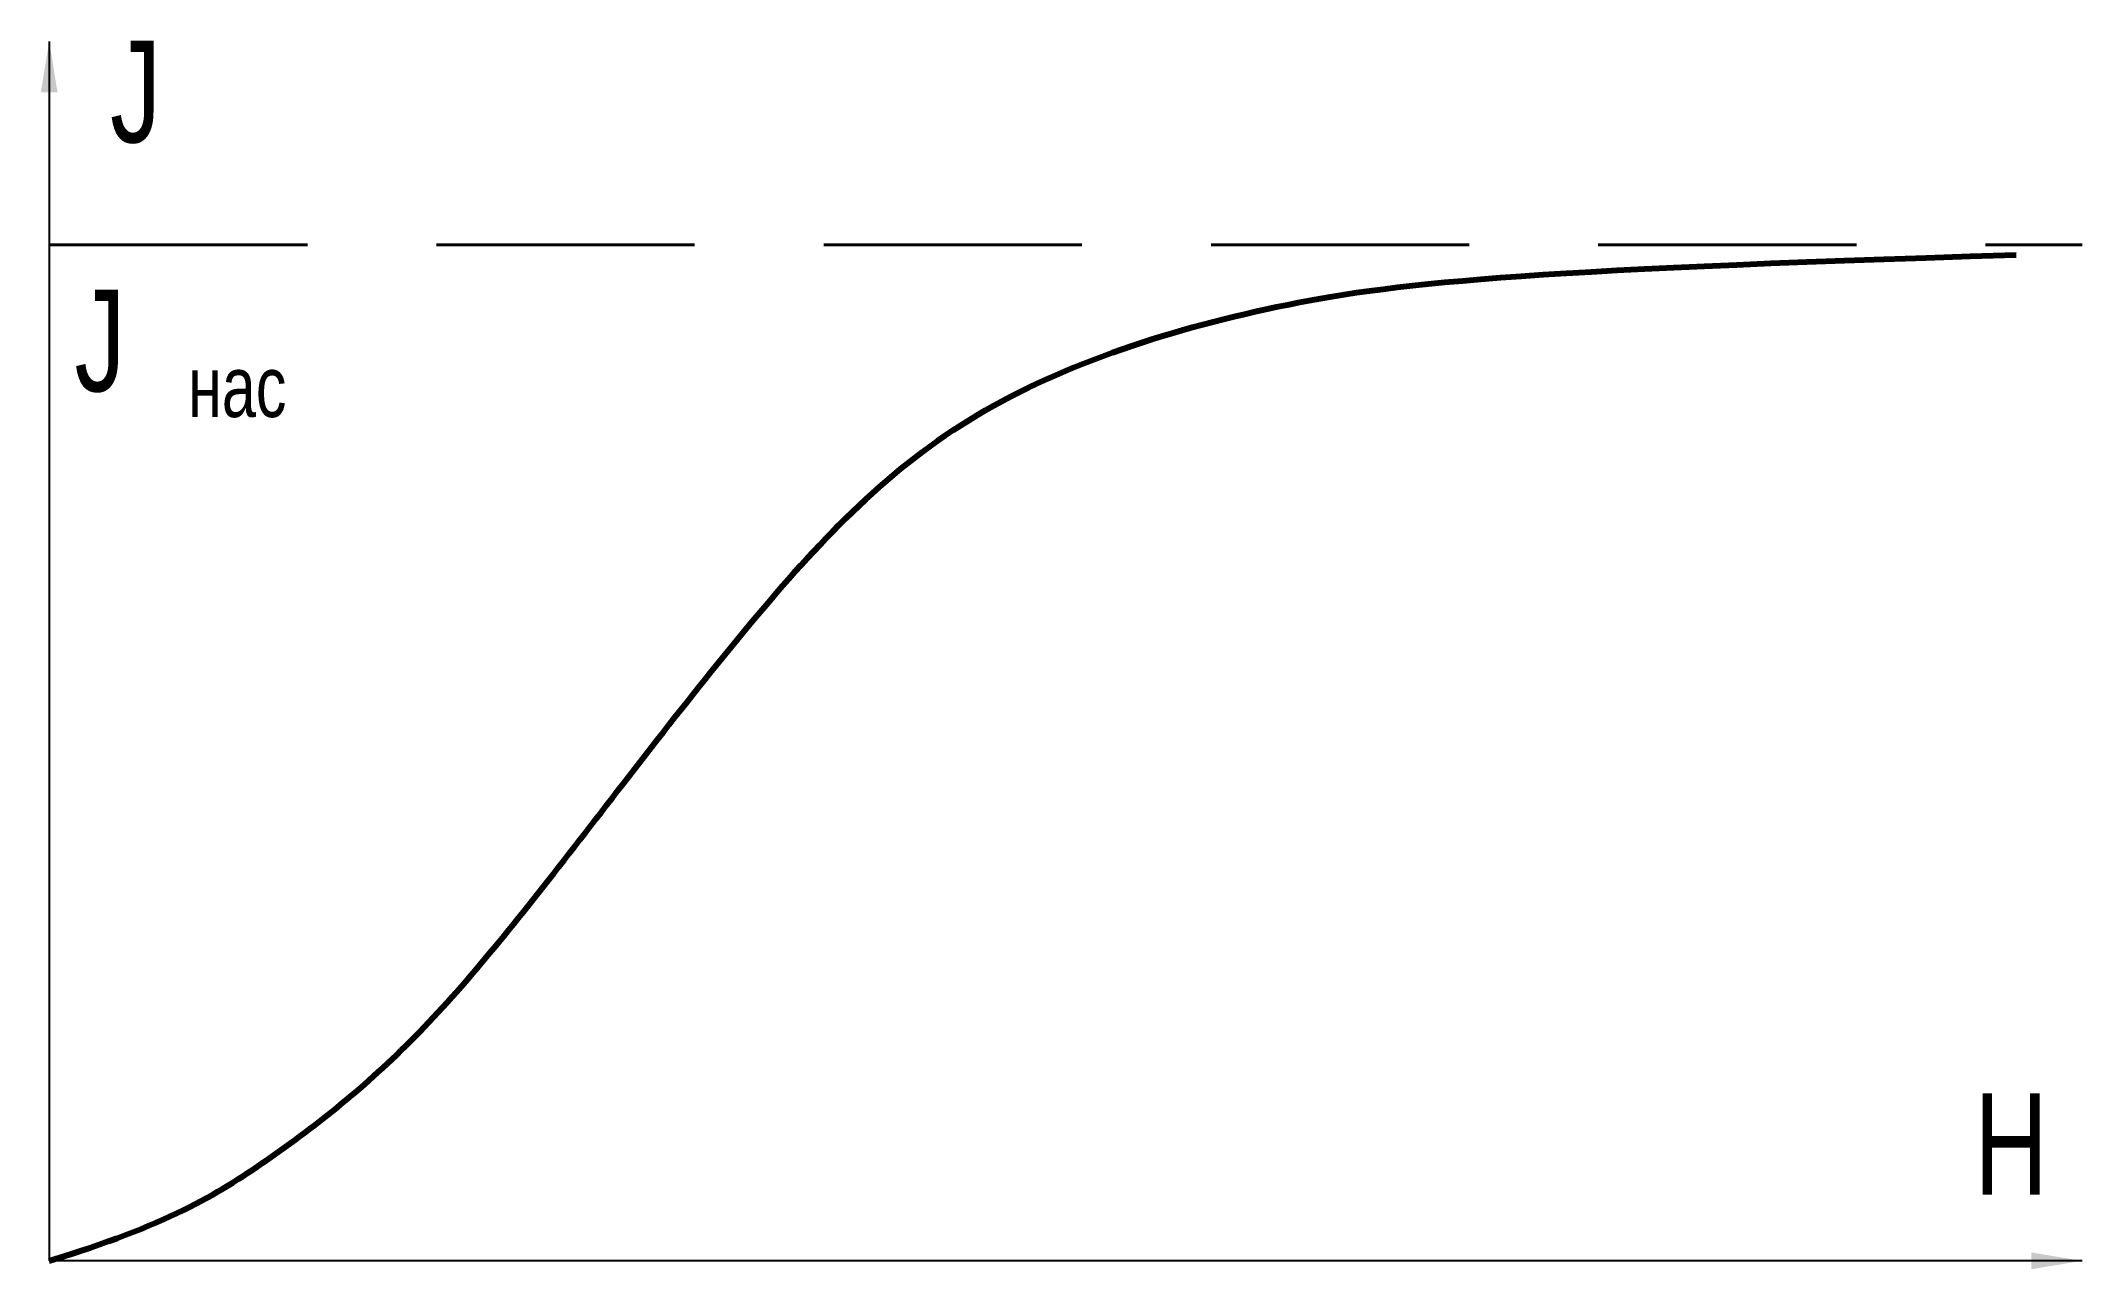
# Model space of a CAD drawing. Header units: millimetres. Extents: x 0 to 100, y 0 to 60.
import ezdxf

# ---------------------------------------------------------------- set-up
doc = ezdxf.new("R2010")
doc.units = ezdxf.units.MM
doc.linetypes.add('DASHED', pattern=[19.05, 12.7, -6.35])
doc.layers.get('0').update_dxf_attribs({"linetype": 'CONTINUOUS', "lineweight": 0})
doc.styles.get("Standard").update_dxf_attribs({"font": 'txt', "width": 0.75})
doc.dimstyles.get("Standard").update_dxf_attribs({"dimtxt": 2.5, "dimasz": 2.5, "dimexe": 1.25, "dimexo": 0.625, "dimtad": 1, "dimtxsty": 'Standard', "dimcen": 2.5, "dimadec": 0, "dimazin": 0, "dimtfac": 1, "dimtmove": 0, "dimatfit": 3, "dimfxl": 1, "dimarcsym": 0})

msp = doc.modelspace()

# ---------------------------------------------------------------- linework, layer by layer
at = {"linetype": 'DASHED', "lineweight": 40}
msp.add_line((0, 50), (100, 50), dxfattribs=at)
at = {"linetype": 'CONTINUOUS', "lineweight": 80}
msp.add_open_spline([(0, 0), (5.75, 1.75), (10.75, 4.75), (18, 10.5), (25.25, 19.5), (34.5, 31.75), (44.25, 42.25), (60, 47.5), (72, 48.75), (96.75, 49.5)], degree=3, dxfattribs=at)

# ---------------------------------------------------------------- texts
at = {"linetype": 'DASHED', "lineweight": 40, "width": 100, "attachment_point": 5}
for s, insert, char_height in [('J', (4.25, 57.5), 5), ('J', (2.5, 45.25), 5), ('нас', (9.25, 43), 3), ('H', (96.5, 5.75), 5)]:
    msp.add_mtext(s, dxfattribs=dict(at, insert=insert, char_height=char_height))

# ---------------------------------------------------------------- leaders
at = {"linetype": 'CONTINUOUS', "lineweight": 90}
for points in [[(0, 60), (0, 0)], [(100, 0), (0, 0)]]:
    msp.add_leader(points, dimstyle='Standard', dxfattribs=at)

doc.saveas('drawing.dxf')
